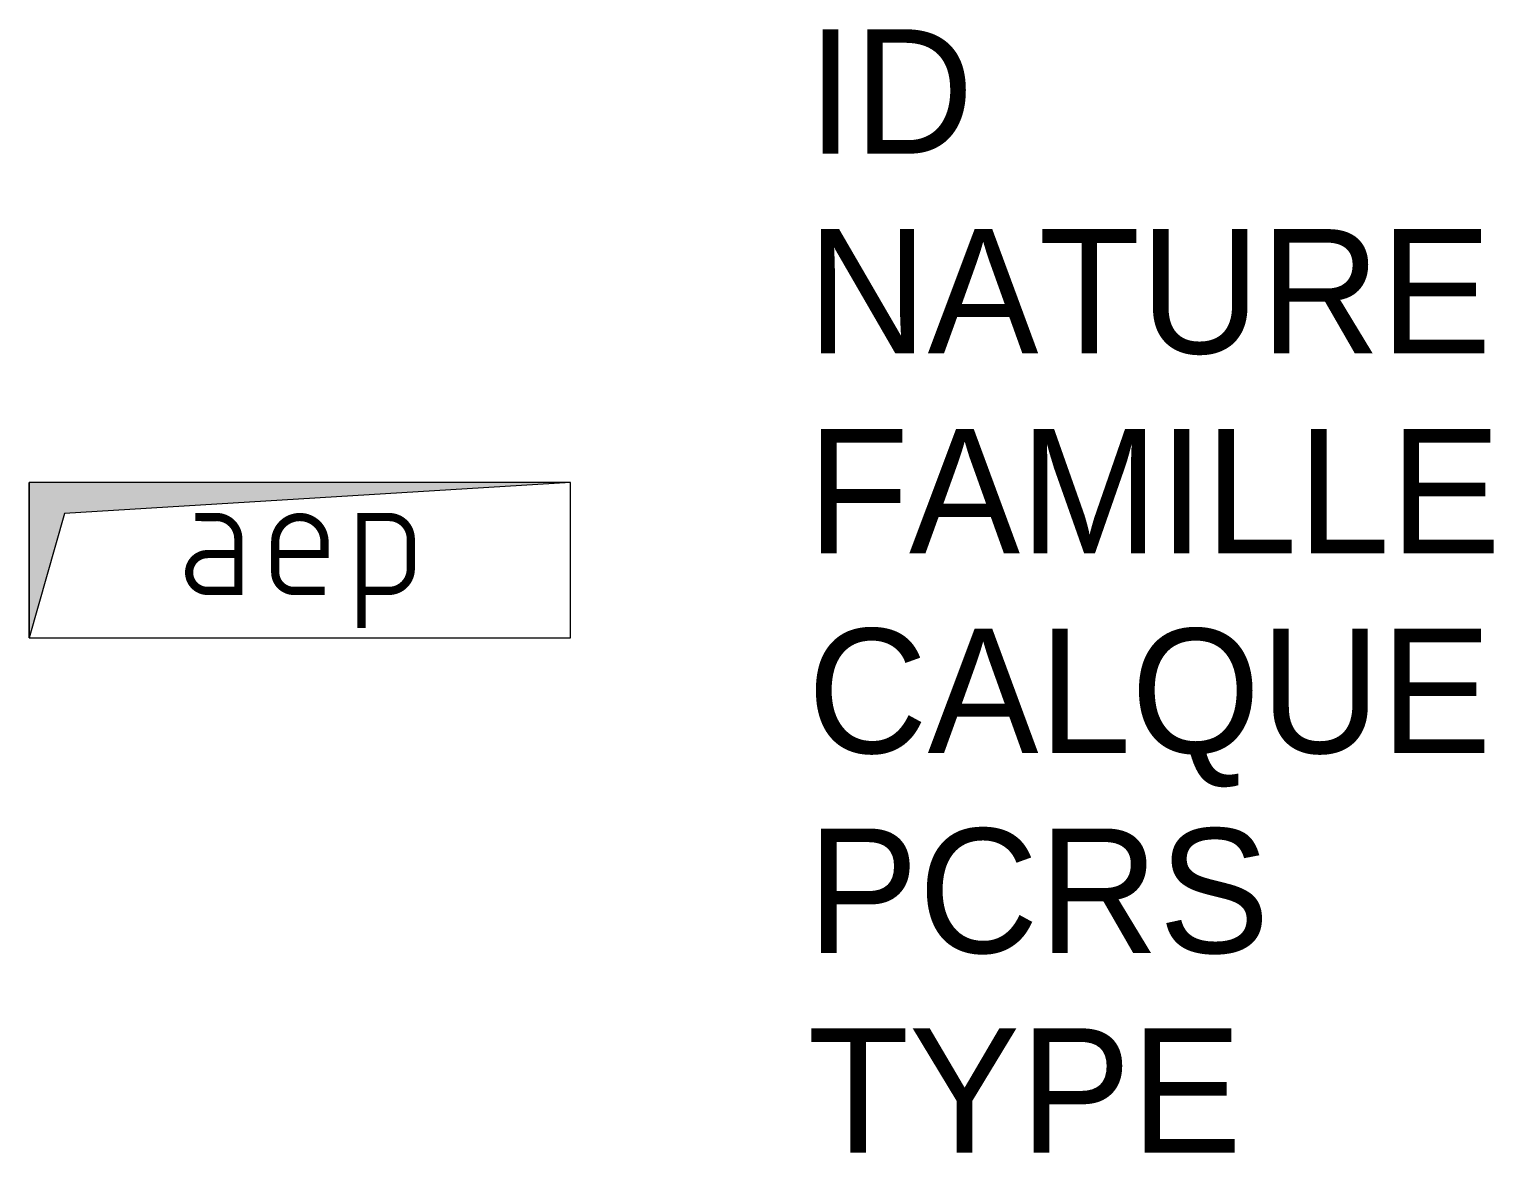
# Model space of a CAD drawing. Extents: x 0 to 2.35, y -0.83 to 0.98.
import ezdxf

# ---------------------------------------------------------------- set-up
doc = ezdxf.new("R2010")
doc.units = 0
doc.linetypes.add('SOCLE_CONTINU', pattern=[2.5, 2.5, 0])
doc.layers.add('EAUPO_SCS', color=140, linetype='SOCLE_CONTINU')

# ---------------------------------------------------------------- blocks, each defined once
blk = doc.blocks.new('*U0')
at = {"layer": 'EAUPO_SCS', "linetype": 'CONTINUOUS'}
for p, q in [((0, 0.2), (0, 0.2498)), ((0.87, 0.2498), (0.0564, 0.2)), ((0.0564, 0.2), (0, -0.0002)), ((0, -0.0002), (0, 0.2))]:
    blk.add_line(p, q, dxfattribs=at)
at = {"layer": 'EAUPO_SCS', "linetype": 'CONTINUOUS', "extrusion": (0, 0, -1)}
for points in [[(0, 0.2498), (-0.0564, 0.2), (0, 0.2)], [(0, 0.2498), (-0.87, 0.2498), (-0.0564, 0.2)], [(0, 0.2), (-0.0564, 0.2), (0, -0.0002)]]:
    blk.add_solid(points, dxfattribs=at)

msp = doc.modelspace()

# ---------------------------------------------------------------- linework, layer by layer
at = {"layer": 'EAUPO_SCS', "linetype": 'SOCLE_CONTINU', "flags": 128}
msp.add_lwpolyline([(0, -0.0002), (0.87, -0.0002), (0.87, 0.2498), (0, 0.2498)], close=True, dxfattribs=at)
at = {"layer": 'EAUPO_SCS', "linetype": 'SOCLE_CONTINU', "const_width": 0.0132, "flags": 128}
for points in [[(0.3014, 0.1942, -0.408207), (0.336, 0.1594), (0.336, 0.0754), (0.2866, 0.0754, -1.002527), (0.2866, 0.1346)], [(0.4746, 0.0754), (0.4252, 0.0754, -0.408864), (0.3954, 0.105), (0.3954, 0.1546, -0.99952), (0.4746, 0.1546), (0.4746, 0.1348), (0.3954, 0.1348)], [(0.534, 0.016), (0.534, 0.1942), (0.5784, 0.1942, -0.410969), (0.6133, 0.1594), (0.6133, 0.11, -0.406349), (0.5784, 0.0754), (0.534, 0.0754)]]:
    msp.add_lwpolyline(points, format="xyb", dxfattribs=at)
for points in [[(0.2668, 0.1942), (0.3014, 0.194)], [(0.336, 0.1348), (0.2866, 0.1348)]]:
    msp.add_lwpolyline(points, dxfattribs=at)

# ---------------------------------------------------------------- block references
at = {"layer": 'EAUPO_SCS', "linetype": 'CONTINUOUS'}
msp.add_blockref('*U0', (0, 0), dxfattribs=at)

# ---------------------------------------------------------------- texts
at = {"layer": 'EAUPO_SCS', "linetype": 'SOCLE_CONTINU', "flags": 9}
for tag, p, s in [('ID', (1.251, 0.7785), 'AP_0000'), ('NATURE', (1.251, 0.4572), 'Coffret'), ('FAMILLE', (1.251, 0.1359), 'Eau potable'), ('CALQUE', (1.251, -0.1854), 'EAUPO_SCS'), ('PCRS', (1.251, -0.5067), 'AffleurantSymbole'), ('TYPE', (1.251, -0.828), 'NR')]:
    msp.add_attdef(tag, p, s, height=0.2, dxfattribs=at)

doc.saveas('drawing.dxf')
